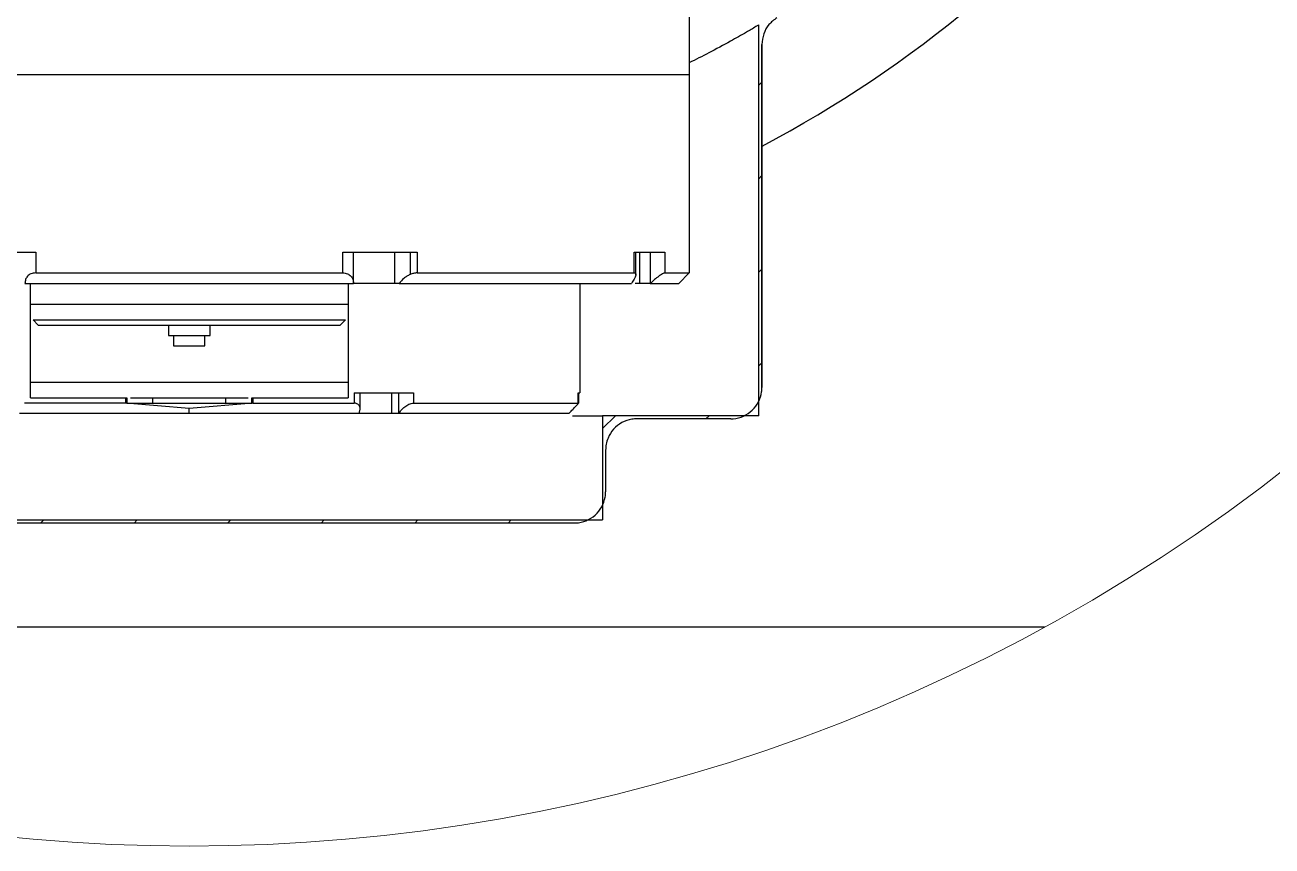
# Model space of a CAD drawing. Header units: millimetres. Extents: x 2 to 1187, y 2 to 839.
# Drawn here: x 623.5 to 683.4, y 404.9 to 444.3 of the extents above; entities that cross this region are included whole.
import ezdxf

# ---------------------------------------------------------------- set-up
doc = ezdxf.new("R2010")
doc.units = ezdxf.units.MM

# ---------------------------------------------------------------- blocks, each defined once
blk = doc.blocks.new('SW_HATCH_3')
at = {"color": 0, "linetype": 'Continuous', "lineweight": 18}
for p, q in [((51.174, -97), (51.324, -96.85)), ((51.174, -101.49), (51.324, -101.34)), ((51.174, -105.98), (51.324, -105.83)), ((51.174, -110.47), (51.324, -110.32)), ((43.672, -113.483), (44.294, -112.861)), ((48.634, -113.011), (48.784, -112.861)), ((16.693, -118.011), (16.843, -117.861)), ((21.183, -118.011), (21.333, -117.861)), ((25.673, -118.011), (25.823, -117.861)), ((30.164, -118.011), (30.314, -117.861)), ((34.654, -118.011), (34.804, -117.861)), ((39.144, -118.011), (39.294, -117.861))]:
    blk.add_line(p, q, dxfattribs=at)

msp = doc.modelspace()

# ---------------------------------------------------------------- linework, layer by layer
at = {"color": 7, "linetype": 'Continuous', "lineweight": 25}
for p, q in [((655.4204, 449.4434), (655.4204, 441.9434)), ((658.7634, 425.5934), (658.7634, 444.3422)), ((658.8917, 443.3976), (658.9134, 443.4116)), ((658.9134, 426.9434), (658.9134, 443.4116)), ((658.9204, 426.9434), (658.9204, 443.396)), ((631.4204, 441.9434), (607.4204, 441.9434)), ((655.4204, 441.9434), (655.4204, 432.4434)), ((620.4826, 433.4434), (624.0489, 433.4434)), ((624.0489, 433.4434), (624.0489, 432.4434)), ((638.7919, 433.4434), (642.3582, 433.4434)), ((638.7919, 432.4434), (638.7919, 433.4434)), ((639.3077, 431.9434), (639.3077, 433.4434)), ((641.2704, 433.4434), (641.2704, 431.9434)), ((642.0199, 433.4434), (642.0199, 432.3634)), ((642.3582, 433.4434), (642.3582, 432.4434)), ((652.7831, 433.4434), (654.2603, 433.4434)), ((652.7831, 432.4434), (652.7831, 433.4434)), ((652.8637, 432.3541), (652.8637, 433.4434)), ((653.0366, 433.4434), (653.0366, 431.9434)), ((653.5478, 433.4434), (653.5478, 431.9434)), ((654.2603, 433.4434), (654.2603, 432.4434)), ((624.0489, 432.4434), (638.7919, 432.4434)), ((642.3582, 432.4434), (652.7831, 432.4434)), ((654.2603, 432.4434), (655.4204, 432.4434)), ((655.4204, 432.4434), (654.9204, 431.9434)), ((623.5331, 431.9434), (639.3077, 431.9434)), ((623.7954, 426.4434), (623.7954, 431.9434)), ((639.0454, 431.9434), (639.0454, 426.4434)), ((641.2704, 431.9434), (639.3077, 431.9434)), ((641.4964, 431.9434), (641.2704, 431.9434)), ((641.4964, 431.9434), (652.6507, 431.9434)), ((650.1704, 431.9434), (650.1704, 426.6934)), ((653.0366, 431.9434), (652.8257, 431.9434)), ((653.5478, 431.9434), (653.0366, 431.9434)), ((653.5478, 431.9434), (653.5573, 431.9434)), ((653.5573, 431.9434), (654.9204, 431.9434)), ((623.7954, 430.9434), (631.4204, 430.9434)), ((631.4204, 430.9434), (639.0454, 430.9434)), ((623.9204, 430.1934), (638.9204, 430.1934)), ((623.9204, 430.1934), (624.1704, 429.9434)), ((624.1704, 429.9434), (631.4204, 429.9434)), ((630.4204, 429.9434), (630.4204, 429.4434)), ((631.4204, 429.9434), (638.6704, 429.9434)), ((632.4204, 429.4434), (632.4204, 429.9434)), ((638.6704, 429.9434), (638.9204, 430.1934)), ((630.4204, 429.4434), (631.4204, 429.4434)), ((630.6704, 429.4434), (630.6704, 428.9434)), ((631.4204, 429.4434), (632.4204, 429.4434)), ((632.1704, 428.9434), (632.1704, 429.4434)), ((630.6704, 428.9434), (631.4204, 428.9434)), ((631.4204, 428.9434), (632.1704, 428.9434)), ((623.7954, 427.1934), (639.0454, 427.1934)), ((658.9134, 426.9434), (658.9204, 426.9434)), ((623.7954, 426.4434), (628.3688, 426.4434)), ((628.3688, 426.1934), (628.3688, 426.4434)), ((628.3688, 426.4434), (628.4204, 426.4434)), ((628.4204, 426.4434), (628.4204, 426.1934)), ((628.5954, 426.4434), (629.6704, 426.4434)), ((629.6704, 426.1934), (629.6704, 426.4434)), ((629.6704, 426.4434), (633.1704, 426.4434)), ((633.1704, 426.1934), (633.1704, 426.4434)), ((633.1704, 426.4434), (634.2454, 426.4434)), ((634.4204, 426.1934), (634.4204, 426.4434)), ((634.4204, 426.4434), (634.472, 426.4434)), ((634.472, 426.4434), (634.472, 426.1934)), ((634.472, 426.4434), (639.0454, 426.4434)), ((639.3357, 426.6934), (642.1829, 426.6934)), ((639.3357, 426.6934), (639.3357, 426.1934)), ((639.6246, 425.91), (639.6246, 426.6934)), ((641.123, 426.6934), (641.123, 425.6934)), ((641.4629, 426.6934), (641.4629, 425.6934)), ((642.1829, 426.6934), (642.1829, 426.1934)), ((650.0982, 426.6934), (650.1704, 426.6934)), ((650.0982, 426.1934), (650.0982, 426.6934)), ((650.1001, 426.6934), (650.1001, 426.1915)), ((631.4204, 425.6934), (623.2659, 425.6934)), ((628.3688, 426.1934), (623.5051, 426.1934)), ((631.4204, 425.9434), (628.3688, 426.1934)), ((628.4204, 426.1934), (634.4204, 426.1934)), ((634.472, 426.1934), (631.4204, 425.9434)), ((631.4204, 425.6934), (631.4204, 425.9434)), ((639.575, 425.6934), (631.4204, 425.6934)), ((634.472, 426.1934), (639.3357, 426.1934)), ((639.575, 425.6934), (639.6246, 425.91)), ((641.123, 425.6934), (639.575, 425.6934)), ((641.4629, 425.6934), (641.123, 425.6934)), ((641.4826, 425.6934), (641.4629, 425.6934)), ((649.6371, 425.6934), (641.4826, 425.6934)), ((642.1829, 426.1934), (650.0982, 426.1934)), ((650.1001, 426.1915), (650.0982, 426.1934)), ((649.8226, 425.5934), (651.2607, 425.5934)), ((651.2607, 425.5934), (651.2607, 420.5934)), ((658.7634, 425.5934), (651.2607, 425.5934)), ((657.413, 425.4434), (652.9114, 425.4434)), ((651.4108, 423.9434), (651.4108, 421.9434)), ((651.4204, 423.9434), (651.4108, 423.9434)), ((651.4204, 421.9434), (651.4204, 423.9434)), ((651.4108, 421.9434), (651.4204, 421.9434)), ((611.5801, 420.5934), (651.2607, 420.5934)), ((612.9308, 420.4434), (649.91, 420.4434)), ((672.4754, 415.4434), (590.3654, 415.4434))]:
    msp.add_line(p, q, dxfattribs=at)
at = {"color": 7, "linetype": 'Continuous', "lineweight": 25, "flags": 128}
msp.add_lwpolyline([(655.4204, 441.9434), (655.2151, 441.9434), (654.6026, 441.9434), (653.5935, 441.9434), (652.205, 441.9434), (650.4609, 441.9434), (648.391, 441.9434), (646.0307, 441.9434), (643.4204, 441.9434), (640.6048, 441.9434), (637.6321, 441.9434), (634.553, 441.9434), (631.4204, 441.9434)], dxfattribs=at)
at = {"color": 7, "linetype": 'Continuous', "lineweight": 25}
msp.add_arc((631.4204, 490.4434), 58.75, 297.910048, 345.207517, dxfattribs=at)
at = {"color": 7, "linetype": 'Continuous', "lineweight": 18}
msp.add_arc((631.4204, 490.4434), 85.5016, 228.998272, 311.00204, dxfattribs=at)
at = {"color": 7, "linetype": 'Continuous', "lineweight": 25}
for points, knots in [([(658.7562, 444.338), (658.7134, 444.3126), (658.5183, 444.1972), (658.0709, 443.9353), (657.3178, 443.511), (656.4038, 443.015), (655.7352, 442.6795), (655.4204, 442.5215)], [0, 0, 0, 0, 0.0392901, 0.1789977, 0.4093873, 0.7218463, 1, 1, 1, 1]), ([(659.6266, 444.6889), (659.4923, 444.5862), (659.2237, 444.3808), (658.9657, 443.9223), (658.9309, 443.5828), (658.9134, 443.4116)], [0, 0, 0, 0, 0.3313703, 0.6627408, 1, 1, 1, 1]), ([(624.0489, 432.4434), (624.0088, 432.4412), (623.9307, 432.4369), (623.7905, 432.3939), (623.6504, 432.2969), (623.551, 432.1281), (623.5391, 432.0056), (623.5331, 431.9434)], [0, 0, 0, 0, 0.14968262, 0.29168217, 0.54398778, 0.7681562, 1, 1, 1, 1]), ([(638.7919, 432.4434), (638.8298, 432.4413), (638.9044, 432.4372), (639.045, 432.3964), (639.1847, 432.3027), (639.2881, 432.1331), (639.3008, 432.0105), (639.3077, 431.9434)], [0, 0, 0, 0, 0.1416787, 0.278844, 0.5437928, 0.750465, 1, 1, 1, 1]), ([(642.02, 432.3634), (641.9691, 432.3382), (641.8652, 432.2866), (641.681, 432.1537), (641.5691, 432.0262), (641.4964, 431.9434)], [0, 0, 0, 0, 0.251282, 0.5134698, 1, 1, 1, 1]), ([(642.3582, 432.4434), (642.3028, 432.4392), (642.1859, 432.4303), (642.0772, 432.3865), (642.02, 432.3634)], [0, 0, 0, 0, 0.4741041, 1, 1, 1, 1]), ([(652.7831, 432.4434), (652.7994, 432.442), (652.8299, 432.4393), (652.8788, 432.3808), (652.8463, 432.2649), (652.7739, 432.1158), (652.697, 432.0082), (652.6507, 431.9434)], [0, 0, 0, 0, 0.07873532, 0.14679564, 0.34780843, 0.60734557, 1, 1, 1, 1]), ([(654.2603, 432.4434), (654.2431, 432.4402), (654.2, 432.4323), (654.0973, 432.3777), (653.9472, 432.2775), (653.7544, 432.1232), (653.6251, 432.0052), (653.5573, 431.9434)], [0, 0, 0, 0, 0.06012919, 0.1502929, 0.39666499, 0.68366927, 1, 1, 1, 1]), ([(657.413, 425.4434), (657.4554, 425.4445), (657.6658, 425.4501), (658.0399, 425.5498), (658.4665, 425.8349), (658.7727, 426.246), (658.9007, 426.6394), (658.9106, 426.8753), (658.9134, 426.9434)], [0, 0, 0, 0, 0.0542375, 0.2689795, 0.4837064, 0.6983876, 0.9130113, 1, 1, 1, 1]), ([(639.6246, 425.91), (639.622, 425.9466), (639.6169, 426.0163), (639.5619, 426.1121), (639.4839, 426.1665), (639.4042, 426.1902), (639.3591, 426.1923), (639.3357, 426.1934)], [0, 0, 0, 0, 0.2389349, 0.4566064, 0.7030637, 0.8462392, 1, 1, 1, 1]), ([(641.4826, 425.6934), (641.5201, 425.751), (641.5987, 425.8718), (641.7361, 425.9996), (641.8631, 426.0887), (641.969, 426.1444), (642.0747, 426.1841), (642.1488, 426.1905), (642.1829, 426.1934)], [0, 0, 0, 0, 0.2304575, 0.4831093, 0.6245122, 0.7509348, 0.8852991, 1, 1, 1, 1]), ([(649.6371, 425.6934), (649.6897, 425.7465), (649.7912, 425.849), (649.9311, 425.9926), (650.027, 426.0996), (650.0836, 426.1608), (650.0963, 426.1845), (650.1001, 426.1915)], [0, 0, 0, 0, 0.3294739, 0.6356251, 0.8820587, 0.9647209, 1, 1, 1, 1]), ([(652.9114, 425.4434), (652.83, 425.4394), (652.5804, 425.4271), (652.1775, 425.2833), (651.7743, 424.9667), (651.5354, 424.5858), (651.4265, 424.2334), (651.4158, 424.0358), (651.4108, 423.9434)], [0, 0, 0, 0, 0.1040002, 0.3186551, 0.5333002, 0.7478695, 0.8821446, 1, 1, 1, 1]), ([(649.91, 420.4434), (649.9351, 420.4438), (650.1282, 420.4469), (650.4884, 420.5286), (650.9249, 420.7993), (651.2449, 421.1996), (651.3933, 421.6049), (651.4064, 421.8581), (651.4108, 421.9434)], [0, 0, 0, 0, 0.032055, 0.2469014, 0.4617233, 0.6764515, 0.8910761, 1, 1, 1, 1])]:
    msp.add_open_spline(points, degree=3, knots=knots, dxfattribs=at)

# ---------------------------------------------------------------- block references
at = {"color": 7, "linetype": 'Continuous', "lineweight": 18}
msp.add_blockref('SW_HATCH_3', (607.589, 538.4541), dxfattribs=at)

doc.saveas('drawing.dxf')
